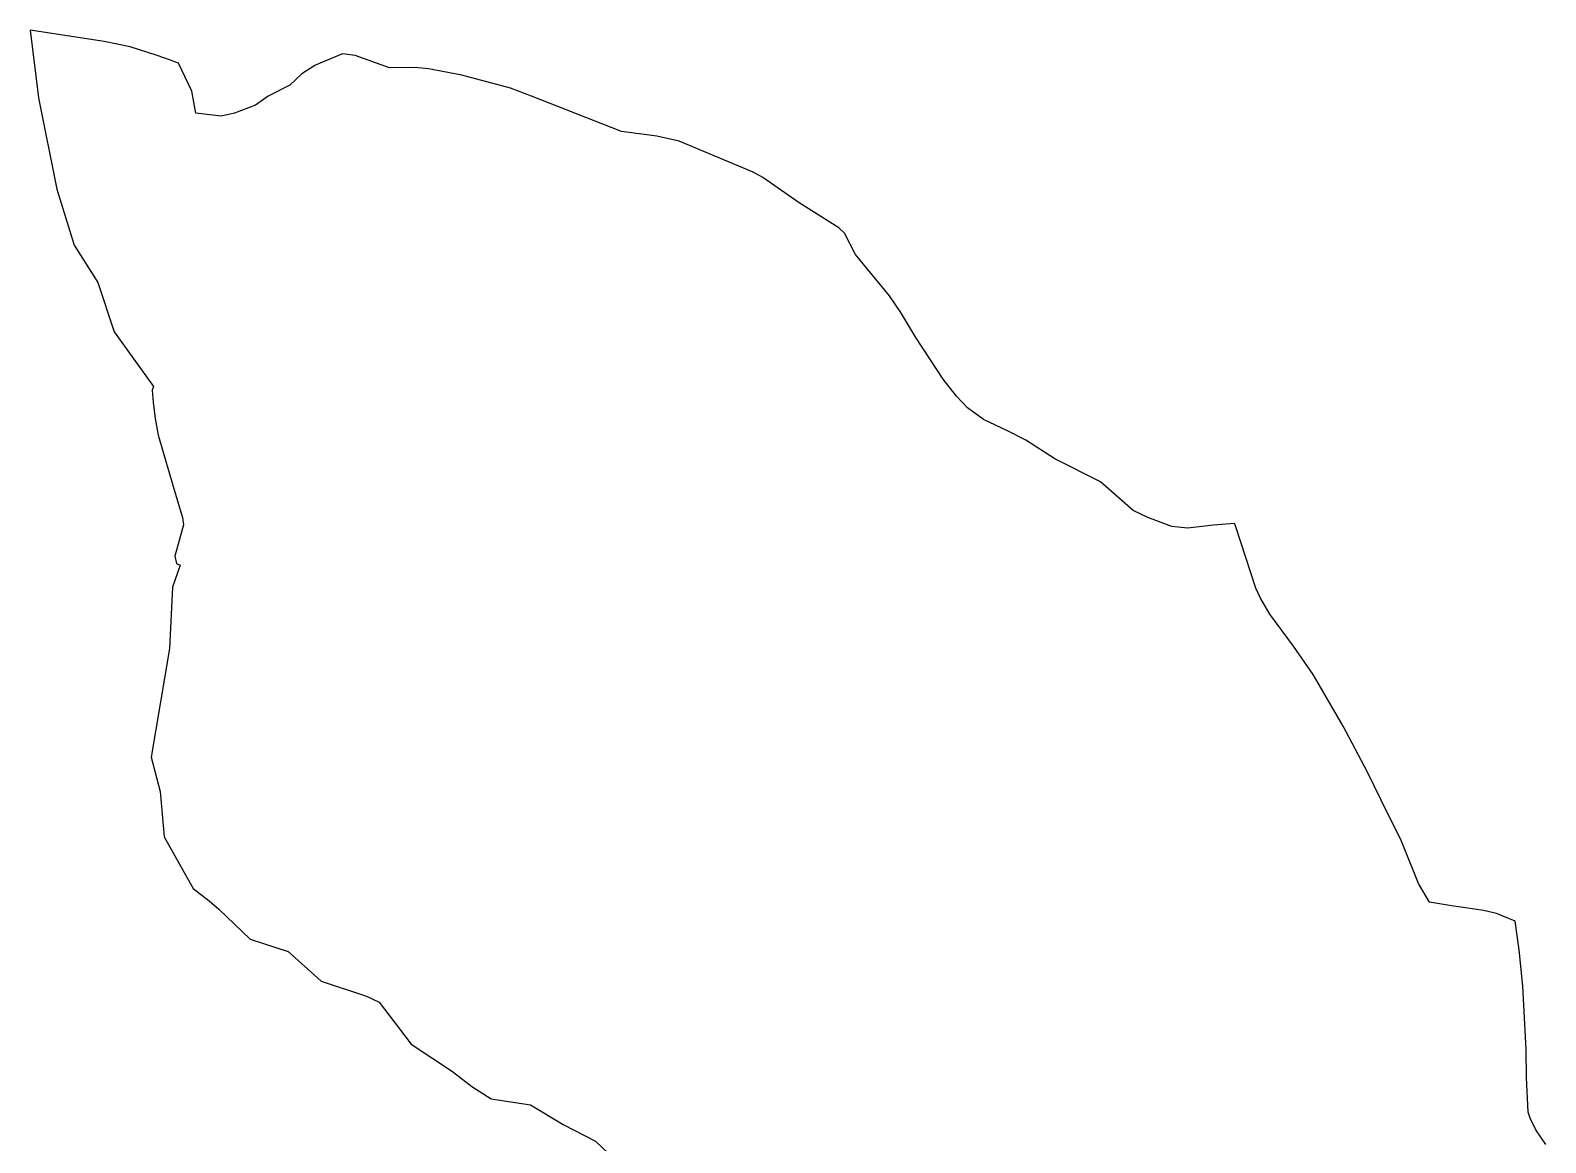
# Model space of a CAD drawing. Extents: x 1206804 to 1210977, y 6152742 to 6157901.
# Drawn here: x 1206804 to 1207616, y 6157305 to 6157901 of the extents above; entities that cross this region are included whole.
import ezdxf

# ---------------------------------------------------------------- set-up
doc = ezdxf.new("R2010")
doc.units = 0
doc.linetypes.add('CONTINU', pattern=[0])
doc.layers.add('1SECTION', color=7, linetype='CONTINU')

msp = doc.modelspace()

# ---------------------------------------------------------------- linework, layer by layer
at = {"layer": '1SECTION'}
msp.add_lwpolyline([(1207616.17, 6157304.06), (1207610.92, 6157311.98), (1207607.86, 6157318.11), (1207606.84, 6157321.37), (1207605.95, 6157339.99), (1207605.67, 6157354.94), (1207603.96, 6157388.94), (1207602, 6157408.41), (1207599.81, 6157423.68), (1207589.82, 6157427.76), (1207582.82, 6157429.49), (1207573.2, 6157430.83), (1207565.63, 6157431.88), (1207553.94, 6157433.9), (1207548.06, 6157443.89), (1207539.56, 6157464.71), (1207538.43, 6157467.78), (1207531.51, 6157481.3), (1207520.75, 6157503.46), (1207507.73, 6157528.22), (1207491.57, 6157555.81), (1207481.1, 6157571), (1207468.32, 6157588.16), (1207463.38, 6157596.84), (1207460.87, 6157602.12), (1207449.98, 6157635.57), (1207449.52, 6157636.86), (1207438.2, 6157635.79), (1207424.31, 6157634.28), (1207415.9, 6157635.18), (1207403.1, 6157639.91), (1207395.08, 6157643.68), (1207377.61, 6157659.16), (1207353.28, 6157671.41), (1207337.65, 6157681.35), (1207327.77, 6157686.42), (1207314.99, 6157692.42), (1207306.37, 6157698.77), (1207300.49, 6157704.95), (1207293.39, 6157714.05), (1207278.8, 6157736.41), (1207270.68, 6157749.91), (1207264.7, 6157758.78), (1207246.49, 6157780.96), (1207240.56, 6157792.3), (1207237.45, 6157795.16), (1207216.24, 6157808.67), (1207196.84, 6157822.18), (1207191.53, 6157824.99), (1207170.6, 6157833.75), (1207151.97, 6157841.68), (1207139.96, 6157844.32), (1207121.03, 6157846.78), (1207072.85, 6157865.75), (1207061.62, 6157870.04), (1207035.42, 6157877.06), (1207017.65, 6157880.34), (1207010.31, 6157881.18), (1206996.73, 6157880.84), (1206978.3, 6157887.56), (1206971.6, 6157888.33), (1206958.75, 6157882.98), (1206956.81, 6157882.17), (1206949.86, 6157877.78), (1206943.27, 6157871.71), (1206931.73, 6157865.77), (1206924.95, 6157860.97), (1206913.66, 6157856.56), (1206906.6, 6157855), (1206892.94, 6157856.54), (1206890.76, 6157868.34), (1206883.77, 6157883.48), (1206881.21, 6157884.38), (1206879.34, 6157885.03), (1206872.36, 6157887.49), (1206857.82, 6157892.23), (1206843.93, 6157895.01), (1206804.31, 6157901.02), (1206808.74, 6157864.88), (1206818.59, 6157815.96), (1206827.79, 6157785.96), (1206840.51, 6157765.94), (1206849.26, 6157739.54), (1206870.36, 6157710.15), (1206869.52, 6157708.14), (1206870.14, 6157701.75), (1206871.24, 6157693.05), (1206872.76, 6157684.04), (1206881.96, 6157652.96), (1206885.79, 6157639.91), (1206886.34, 6157636.01), (1206881.77, 6157619.28), (1206882.6, 6157615.26), (1206884.6, 6157614.51), (1206880.41, 6157602.74), (1206878.88, 6157569.82), (1206868.98, 6157511.56), (1206873.92, 6157493.11), (1206876.05, 6157468.96), (1206891.65, 6157441.14), (1206900.15, 6157434.58), (1206905.36, 6157430.22), (1206922.1, 6157414.15), (1206942.45, 6157407.42), (1206960.15, 6157391.48), (1206984.38, 6157383.53), (1206991.15, 6157380.25), (1207008.4, 6157357.87), (1207030.57, 6157343.23), (1207040.92, 6157335.09), (1207051.26, 6157328.54), (1207072.26, 6157325.24), (1207089.84, 6157314.76), (1207107.09, 6157305.84), (1207117.54, 6157296.06)], dxfattribs=at)

doc.saveas('drawing.dxf')
